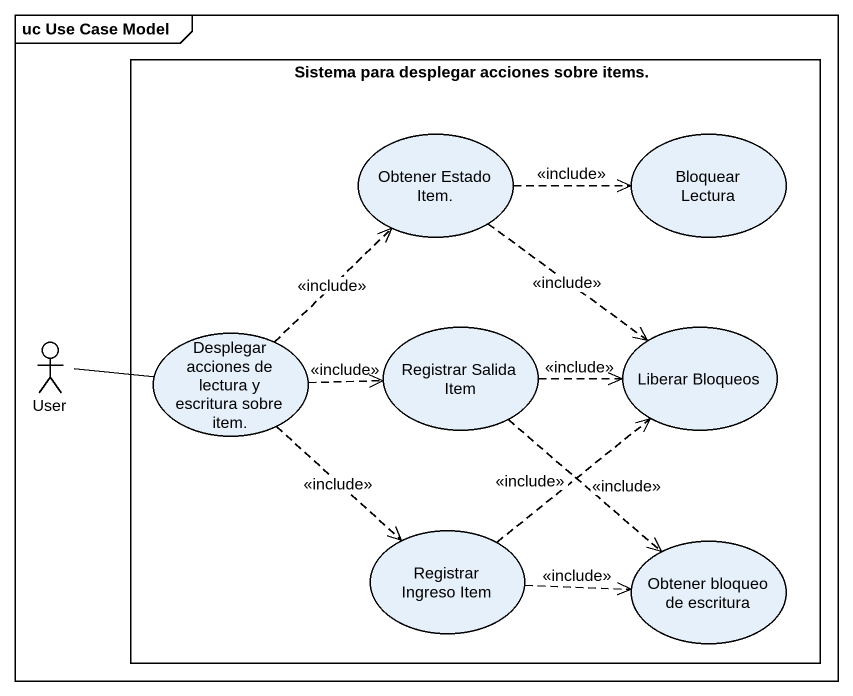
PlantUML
@startuml
mainframe uc Use Case Model
rectangle "Sistema para desplegar acciones sobre items." as Sistema_para_desplegar {
  usecase "Obtener Estado Item." as Obtener_Estado_Item
  usecase "Bloquear Lectura" as Bloquear_Lectura
  usecase "Desplegar acciones de lectura y escritura sobre item." as Desplegar_acciones_de
  usecase "Registrar Salida Item" as Registrar_Salida_Item
  usecase "Liberar Bloqueos" as Liberar_Bloqueos
  usecase "Registrar Ingreso Item" as Registrar_Ingreso_Item
  usecase "Obtener bloqueo de escritura" as Obtener_bloqueo_de_escritura
}
actor User
Obtener_Estado_Item .right.> Bloquear_Lectura : <<include>>
Obtener_Estado_Item ..> Liberar_Bloqueos : <<include>>
User -right- Desplegar_acciones_de
Desplegar_acciones_de .up.> Obtener_Estado_Item : <<include>>
Desplegar_acciones_de .right.> Registrar_Salida_Item : <<include>>
Desplegar_acciones_de ..> Registrar_Ingreso_Item : <<include>>
Registrar_Salida_Item .right.> Liberar_Bloqueos : <<include>>
Registrar_Salida_Item ..> Obtener_bloqueo_de_escritura : <<include>>
Registrar_Ingreso_Item .up.> Liberar_Bloqueos : <<include>>
Registrar_Ingreso_Item .right.> Obtener_bloqueo_de_escritura : <<include>>
@enduml
